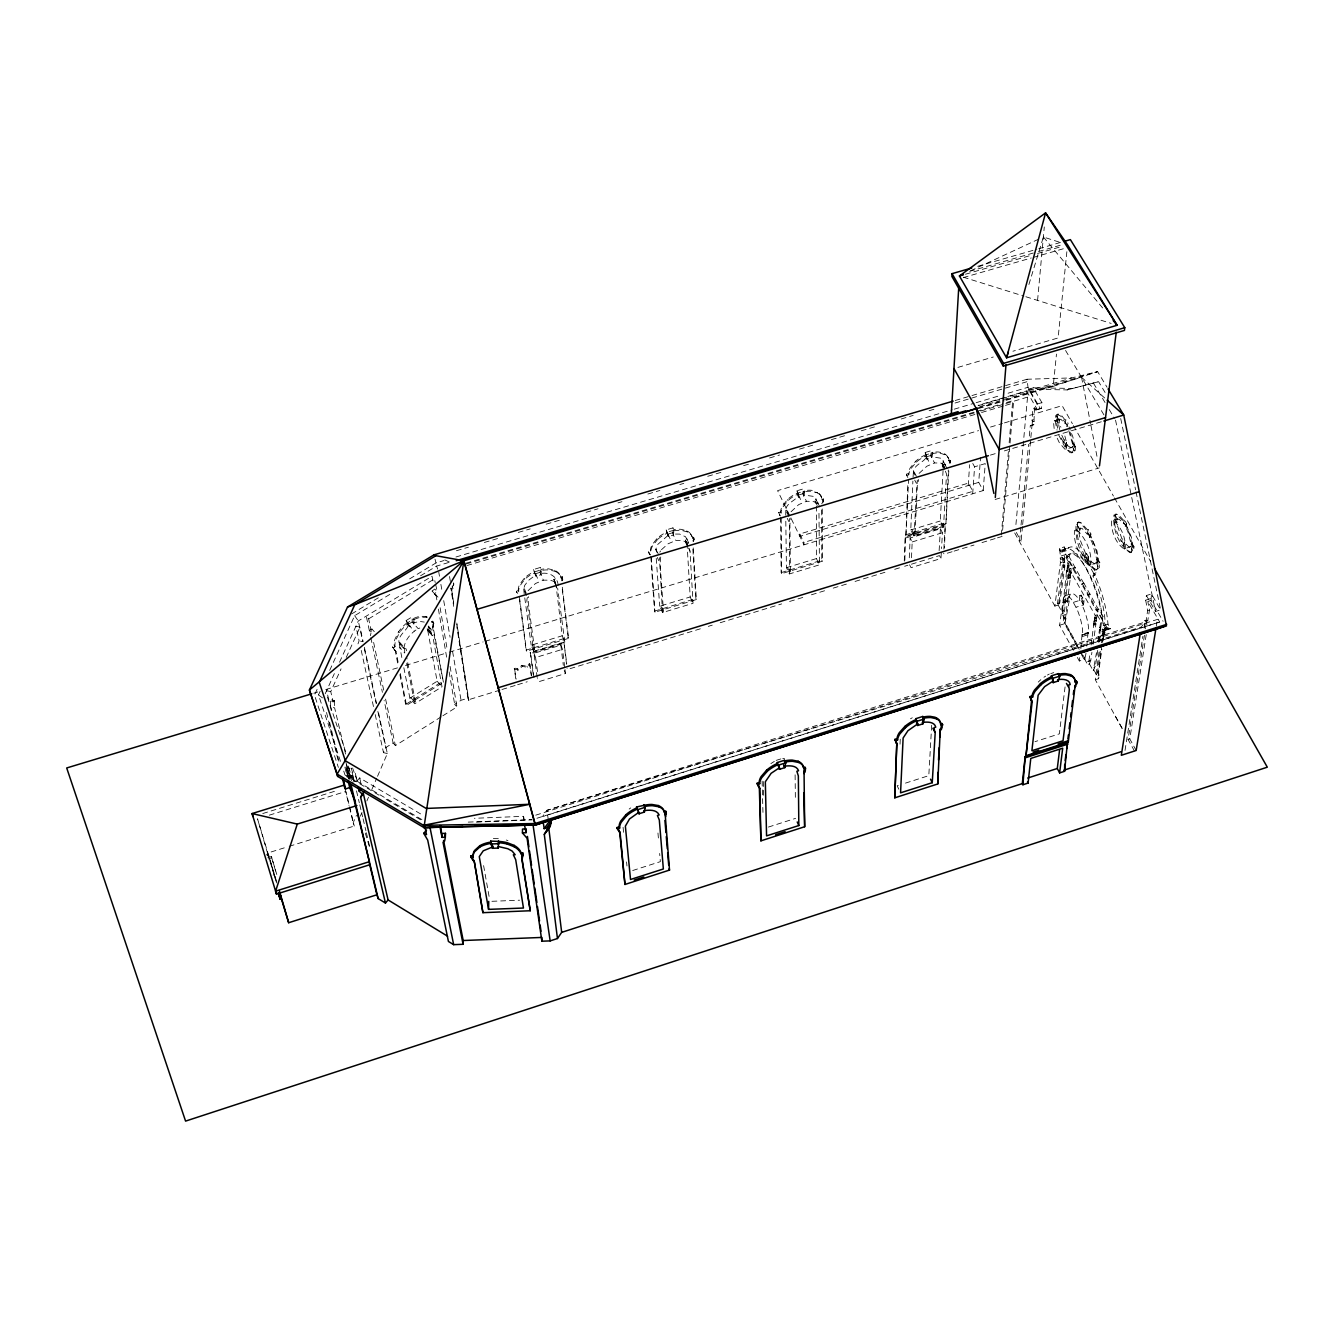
<?xml version="1.0" encoding="UTF-8"?>
<svg xmlns="http://www.w3.org/2000/svg" width="1334" height="1334" viewBox="0 0 1334 1334"><rect width="100%" height="100%" fill="white"/><g stroke="black" fill="none" stroke-linecap="round" stroke-linejoin="round"><path stroke-width="0.75" stroke-dasharray="5 3.75" d="M819.76 506.853L816.625 500.55L815.057 501.017L815.808 503.335M785.809 521.26L786.426 567.667L789.411 573.937L819.46 564.832L818.943 509.638M1058.779 435.151L1065.649 448.324L1070.118 452.693L1072.87 452.676L1075.154 450.575L1075.554 446.623L1072.536 443.989L1068.751 430.599M1072.536 443.989L1073.353 443.738L1075.154 450.575M1074.737 446.857L1072.87 436.902L1069.001 426.847M823.095 500.117L822.928 502.434L823.111 498.366L821.711 498.783A23.879 13.99 -26.1 0 0 816.842 491.829M823.628 501.167L823.111 498.366M1072.87 452.676L1069.018 450.792L1065.566 446.29L1066.383 442.304L1064.715 439.47L1063.331 442.521L1064.715 439.47M1065.566 446.29L1066.383 442.304M419.81 628.031L418.159 628.631L412.206 621.944L412.106 616.892L406.003 620.627L407.704 624.696L409.488 626.713L413.99 623.945L413.89 618.909L412.106 616.892M1084.926 556.878L1086.443 553.293L1084.926 556.878L1078.539 541.137L1076.338 529.381L1079.006 533.283L1080.04 529.598L1076.755 524.646L1080.04 529.598M523.528 820.227L523.578 816.325L474.354 818.292M1087.46 529.715L1080.79 522.428L1078.656 522.044L1076.188 523.562C1074.454 539.953 1081.49 561.314 1095.731 570.185L1099.349 567.517L1099.133 562.998C1093.68 555.794 1095.164 545.206 1089.394 537.702L1090.945 534.034L1088.244 529.481L1087.243 534.117L1088.244 529.481M1096.415 559.33L1099.349 567.517M1099.133 562.998L1096.948 550.775L1090.161 534.267M1115.407 515.558L1117.492 519.76L1114.607 515.808L1115.407 515.558L1115.024 519.293C1113.056 525.713 1118.459 535.134 1121.31 541.671L1122.761 538.786L1121.31 541.671M1096.698 569.885L1091.912 567.3L1087.644 561.614L1088.494 556.845L1086.443 553.293M1087.644 561.614L1088.494 556.845M1114.224 519.526L1116.441 522.728L1117.492 519.76M1123.595 520.277L1118.025 514.224L1113.94 515.041C1112.339 528.364 1118.576 545.539 1130.131 552.726L1133.533 550.525L1134.033 546.773L1133.216 547.023C1128.731 541.271 1129.931 532.683 1125.179 526.647L1126.646 523.728L1124.395 520.027L1123.395 523.728L1124.395 520.027M1130.949 544.039L1131.766 543.788L1133.533 550.525M1133.216 547.023L1131.432 537.285L1125.829 523.979M1068.834 567.2L1067.383 566.583L1068.834 567.2L1068.784 562.431L1064.549 554.927L1064.782 566.566L1063.398 565.449L1063.548 559.129L1062.498 557.279L1060.063 558.029L1060.397 562.781L1054.877 606.103L1058.179 605.069L1058.429 603.101L1058.929 603.985L1057.512 603.385L1062.831 562.031L1062.498 557.279M1131.149 552.409L1127.13 550.192L1123.578 545.523L1124.462 541.687L1122.761 538.786M1123.578 545.523L1124.462 541.687M1065.116 420.01L1065.933 419.76L1064.982 423.628L1065.116 420.01L1061.814 415.824L1058.012 414.057L1055.794 415.441L1055.194 421.127L1057.062 430.132M906.37 474.337C907.854 477.505 904.752 473.036 908.271 473.77A22.528 12.99 -27.9 0 1 910.405 467.6L915.674 461.231A22.244 12.84 -27.9 0 1 925.879 454.677C928.531 461.414 913.807 463.265 913.406 472.069L916.691 478.289M904.269 561.197L905.269 536.918L945.272 524.762L944.489 548.091M904.886 560.197L905.269 536.918M900.033 744.189L900.3 738.002M909.288 557.795L910.138 538.002L940.387 528.798L942.454 532.716L941.537 548.591M947.09 468.634L943.755 462.464L942.204 462.931L946.54 474.104L943.505 527.13L913.957 536.085L910.755 529.932L912.89 481.09M911.789 529.665L914.991 535.818L917.258 485.859L918.576 479.506M913.406 472.069L913.073 477.005M911.489 557.779L912.189 541.938L910.138 538.002M913.957 536.085L917.292 480.14M948.808 470.952L945.939 523.678L905.886 535.918L907.854 483.125M905.886 535.918L908.587 480.023M945.239 465.099L940.837 463.098L934.55 462.931L930.598 455.561L931.682 450.542L925.096 452.509L926.93 459.213L931.782 457.762L932.866 452.76L931.682 450.542M1100.533 626.98L1100.583 630.248L1099.633 630.548L1099.583 627.28L1100.8 627.447L1099.583 627.28M945.939 523.678L948.241 469.918M942.688 467.35L942.804 465.266M943.505 527.13L940.253 521.01L943.221 467.917M939.136 550.625L940.387 528.798M909.555 564.766L911.039 567.667L940.97 558.512L941.42 550.575M931.682 725.229L928.798 775.654L903.985 783.592M943.838 549.108L945.272 524.762M949.291 463.348L950.141 460.313L948.757 460.73A23.745 13.707 -27.9 0 0 944.439 453.677M950.141 460.313L950.592 463.115L950.025 462.081M406.486 650.775L406.12 648.874L403.952 648.257L398.983 642.621C397.399 633.9 411.506 628.447 407.32 622.561A23.078 12.506 -41.3 0 0 398.666 631.682L394.931 639.236A23.362 12.656 -41.3 0 0 394.23 645.689L395.064 646.623C393.497 649.408 390.979 646.556 394.23 645.689M369.318 630.532L366.266 616.125L368.651 618.843L371.686 633.25L369.318 630.532L371.903 628.964L370.402 635.684M403.952 648.257C404.786 639.903 411.122 632.683 418.159 628.631M968.217 485.543L969.635 464.682M401.817 657.545L398.983 642.621M972.686 493.78L974.587 466.817L972.769 463.498M399.616 642.221L404.586 647.857L404.752 653.026L399.783 647.39M485.142 641.321L983.208 490.578L978.722 482.374L980.54 457.429M1079.823 595.531L1079.456 600.467L1077.972 598.116A23.578 7.12 72 0 0 1069.101 597.749L1063.131 599.616A23.578 7.07 72 0 1 1071.936 599.983L1076.821 608.804A23.578 7.07 72 0 1 1082.608 634.884L1088.644 632.983A23.578 7.12 72 0 0 1082.874 606.92L1082.874 601.2L1079.823 595.531L1081.14 595.131L1084.192 600.784L1083.408 604.919L1076.054 607.22M1083.408 604.919L1080.79 600.05L1081.14 595.131M983.208 490.578L985.242 463.598L974.587 466.817M1001.317 535.001L1008.454 450.825M1009.154 442.605L1012.639 401.551M1002.618 530.282L1013.473 403.001L1012.223 400.817L1002.251 403.768M555.528 582.008L550.292 580.173L543.322 580.173L540.137 572.336L540.42 567.45L533.5 569.518L535.968 576.205L541.087 574.687L541.387 569.785L534.45 571.869M1032.199 425.162L1032.699 408.421L1036.551 409.821L1037.102 404.069L1028.531 389.228L1033.333 387.81L1041.904 402.635L1041.354 408.387L1040.303 408.621L1027.997 387.294L1027.08 379.24L1071.702 377.922L1097.632 371.619L1107.037 387.244M1015.924 524.545L1027.53 397.115L1026.53 390.945L978.689 405.136M1037.569 300.4L1044.289 226.947M1020.827 527.13L1019.476 541.637L1021.094 541.137L1022.461 526.63M1021.027 525.062L1028.564 444.289M1029.331 436.018L1030.298 425.663L1033.917 424.646L1034.434 407.904L1032.699 408.421M1022.661 524.562L1030.648 439.636M1030.849 437.569L1032.016 425.146M1006.103 400.333L1053.193 386.343L1056.478 354.077M1066.866 251.709L1058.112 337.936L1012.923 351.226M1064.165 558.296L1060.797 559.346L1059.496 548.391L1064.198 546.94L1066.316 550.709A52.193 16.008 72.1 0 1 1084.876 557.329L1086.793 556.745L1096.014 572.853L1094.897 575.421L1092.98 576.005A45.073 13.824 72.1 0 1 1104.952 619.826L1102.651 620.543L1096.581 609.838L1098.882 609.121L1104.952 619.826M1057.995 604.269L1059.863 602.201L1064.732 566.933C1064.799 565.049 1062.264 567.1 1064.399 566.333M1058.929 603.985L1059.863 602.201M1079.223 649.258L1063.465 620.56L1065.299 619.993L1061.997 613.957L1066.45 571.969L1067.684 571.769L1066.383 572.603M1066.75 572.053L1066.583 570.852L1067.767 571.019L1066.583 570.852M1066.833 571.319L1067.383 566.583M1067.9 567.5L1067.834 562.715L1068.784 562.431M1061.997 613.957L1062.915 613.673L1067.65 572.136M1067.684 571.769L1067.517 570.568M1067.767 571.019L1068.334 566.3M1063.465 620.56L1067.967 578.906L1070.252 578.306L1070.001 576.955L1068.134 577.539L1068.301 579.506L1070.252 578.306M1068.134 577.539L1068.484 574.57L1070.518 574.287L1068.484 574.57M1071.019 568.367L1071.135 573.42L1069.251 574.004L1069.134 568.951L1071.019 568.367L1067.834 562.715M1068.651 574.871L1068.834 573.253L1071.252 572.553M1065.299 619.993L1070.185 578.923M1068.034 578.289L1070.335 577.572L1070.352 573.987M1070.518 574.287L1070.718 572.67L1071.135 573.42M1073.386 650.292L1059.596 625.262L1062.781 602.635L1069.234 600.917L1069.101 597.749M1081.557 584.225L1083.875 583.141L1081.557 584.225L1072.819 568.634L1066.683 557.045L1068.951 556.345A45.073 13.824 72.1 0 1 1085.026 562.064L1086.927 561.464L1086.793 556.745M1083.825 583.508L1068.951 556.345M1065.066 686.91L1059.363 733.85L1034.984 741.671M351.409 782.508L357.178 780.723L354.661 770.885M1080.874 648.758L1082.057 634.317L1088.077 632.433L1088.594 633.35M1083.275 655.561L1085.259 659.129L1079.306 661.014L1079.823 656.928M1098.882 609.121L1096.448 610.822L1081.607 583.842M1098.749 610.105L1083.875 583.141M1102.051 644.455L1098.499 671.852L1099.066 675.754L1098.132 676.055L1097.565 672.136L1100.333 650.625M1101.35 642.805L1104.269 631.032C1106.019 635.317 1097.582 634.3 1100.5 641.621M1088.077 632.433L1086.326 650.959M1086.059 652.993L1084.575 660.213L1079.656 651.225M1102.301 642.504L1103.535 636.001L1102.234 635.951M1090.795 660.213L1089.461 663.932L1087.594 664.515L1087.977 661.614L1090.795 660.213L1091.912 652.293M1091.162 644.956L1093.763 624.079L1095.998 623.462L1095.848 620.477L1096.281 621.244L1093.947 621.077L1096.431 620.143M1093.763 624.079L1093.947 621.077M1094.38 621.844L1094.414 617.609L1096.748 617.792L1094.414 617.609M1094.847 618.392L1095.231 615.424L1069.134 568.951M1096.448 610.822L1096.581 609.838M1096.281 621.244L1096.315 617.025M1093.697 624.696L1095.998 623.462M1096.748 617.792L1097.148 614.824L1095.231 615.424M1097.699 650.375L1095.431 666.3L1093.246 670.802L1096.481 652.659M1099.366 630.082L1100.317 629.781L1099.366 630.082L1097.899 642.721M1099.85 627.747L1100.733 621.21L1097.148 614.824M1100.8 627.447L1101.684 620.91L1100.733 621.21M1122.177 728.681L1095.297 679.723L1099.399 649.641M1102.668 634.167L1102.184 628.981L1106.953 627.48L1110.238 628.814L1107.97 624.145A52.193 16.008 72.1 0 0 1094.08 573.453L1096.014 572.853M1102.584 636.301L1105.619 627.897L1101.684 620.91M1058.946 602.484L1063.498 566.25M1104.685 630.699L1103.518 632.583L1103.735 630.999L1105.119 631.482M1102.184 628.981L1103.768 630.032L1108.654 627.897M1098.132 676.055L1101.817 649.258M1102.951 641.02L1103.802 634.834L1105.152 633.383M1095.297 679.723L1098.666 678.656L1099.066 675.754M1103.852 629.398L1105.452 630.315L1103.185 625.646A52.209 15.925 72.1 0 0 1084.926 566.45A52.209 15.925 72.1 0 0 1061.614 552.159L1059.496 548.391M1088.928 660.797L1090.045 652.876M1093.046 644.372L1095.931 623.962M688.394 543.171L682.608 540.537L675.854 540.47L672.403 532.8L672.97 527.864L666.166 529.898L668.417 536.601L673.437 535.101L674.02 530.165L672.97 527.864M1069.234 600.917L1064.849 624.279L1078.656 649.425M1098.849 642.421L1100.283 630.032M526.33 595.514L523.695 588.928L524.746 585.326L528.481 580.407L535.518 575.121M1145.439 628.831L1144.522 620.627L1145.973 621.327L1147.624 610.722L1145.673 600.183L1146.39 595.531L1151.442 593.963L1160.63 609.855L1155.561 611.439L1146.39 595.531M1125.029 750.425L1131.399 709.671M1131.716 707.637L1142.888 636.285M1144.155 628.147L1145.122 622.028L546.973 810.305L542.454 816.675L1159.696 622.044L1147.824 601.451L1151.059 600.45L1163.098 621.294M1134.45 751.042L1128.064 739.42L1144.489 634.951M1151.059 600.45L1151.442 593.963M1145.973 621.327L1147.774 620.76L1149.441 610.155L1147.824 601.451M1136.168 750.492L1129.781 738.869L1146.923 630.315M1156.328 626.146L1156.978 622.061M524.195 593.73L523.695 588.928M527.33 597.315L526.83 600.317L533.767 651.692L564.816 642.288L557.662 588.161M817.642 503.352L812.973 501.401L806.47 501.284L802.751 493.763L803.585 488.794L796.898 490.795L798.916 497.499L803.868 496.015L804.702 491.045L803.585 488.794M657.145 552.593L655.711 549.375L657.679 544.505L667.934 535.534M453.293 584.976L451.442 589.611L453.66 603.885M453.643 602.635L451.742 590.395L453.76 583.608M688.561 548.041L690.011 551.242L693.046 603.318L662.514 612.573L659.43 557.645M1089.394 537.702L1090.945 534.034M1126.646 523.728L1125.179 526.647M788.878 516.642L785.809 510.305C785.776 501.451 800.934 499.566 797.682 492.93A22.361 13.107 -26.1 0 0 787.494 499.533L782.441 505.903A22.645 13.257 -26.1 0 0 780.573 512.023L781.09 513.09L779.156 514.074L778.639 512.606L780.573 512.023M785.726 515.207L785.809 510.305M789.411 573.937L789.611 518.476M1056.511 416.291L1059.379 420.21L1056.511 416.291L1058.012 414.057M1057.312 416.058L1057.028 419.977L1059.196 423.078L1056.211 420.21L1057.028 419.977M1058.562 420.46L1060.797 419.193L1064.982 423.628M1059.379 420.21L1059.196 423.078M1073.153 446.056L1071.302 447.707L1064.749 449.108L1059.296 442.621L1055.728 435.034M1076.755 524.646L1078.656 522.044M1077.522 524.412L1077.105 529.148L1079.773 533.05M1079.273 529.831L1080.523 528.147L1082.074 528.431L1087.243 534.117M1063.265 602.785L1063.048 600.35L1069.018 598.482M1028.898 284.526L1043.371 236.985L1061.997 243.021M1096.898 561.897L1094.814 563.765L1088.227 564.966C1079.456 556.361 1073.27 542.871 1074.504 530.498L1080.523 528.147M433.617 621.994L433.267 627.714L443.438 682.258L432.433 626.78L432.8 621.077L431.516 621.844L432.349 622.778L433.617 621.994L432.8 621.077M1114.607 515.808L1116.225 513.823M1116.691 520.01L1119.059 519.026L1123.395 523.728M1131.499 545.99L1124.362 549.108C1115.774 543.622 1110.855 530.999 1111.689 520.944L1117.759 518.726M357.979 643.872L359.096 640.82L355.911 626.213L359.98 627.13L363.148 641.737L359.096 640.82M1092.98 576.005L1094.08 573.453M360.313 816.208L361.964 812.406M366.867 801.017L368.501 797.215M371.786 789.628L376.705 778.239M377.522 776.338L387.344 753.56L378.256 711.456M289.195 846.323L354.26 826.029L353.193 822.761L356.428 815.274M387.344 753.56L383.508 752.659L385.693 747.607L393.13 742.938L384.125 700.45M330.749 691.612L326.613 690.662L329.081 700.934L333.183 701.884L330.749 691.612L341.07 668.851M346.223 657.479L359.98 627.13M340.503 761.364L318.493 694.931L320.21 691.162M329.681 670.402L354.644 615.674L390.295 594.114M325.213 693.747L334.367 673.603M339.536 662.231L358.312 620.944L431.999 576.255L433.617 583.558M317.075 689.445L314.49 695.097L338.369 767.417M561.964 580.907L562.198 576.605L560.747 577.055A24.279 14.474 -22 0 0 554.711 570.302L548.641 568.851A23.729 14.14 -22 0 0 541.02 569.368L540.637 573.587C548.791 571.736 557.595 576.255 558.212 585.409M562.198 576.605L562.248 580.674L561.797 579.59M693.13 541.571L693.613 537.252L692.179 537.669L692.663 538.736L694.097 538.319L693.613 537.252M659.796 552.209L660.547 550.959M821.711 503.868L822.394 502.718M406.37 621.477L408.154 623.495A23.078 12.49 -41.3 0 0 399.5 632.633L395.748 640.17A23.378 12.656 -41.3 0 0 395.047 646.64M528.081 590.679L535.418 583.542L543.322 580.173M791.062 511.756L798.716 504.602L806.47 501.284M548.357 820.293L546.973 810.305L1141.204 627.03L1145.122 622.028M919.093 473.37L926.88 466.216L934.55 462.931M661.447 549.725L668.034 543.822L675.854 540.47M356.828 781.09L359.663 777.905L421.194 814.274M535.968 576.205L534.334 571.686A22.745 13.557 -22.1 0 0 524.212 578.322L519.56 584.659A23.028 13.724 -22 0 0 518.292 590.695L518.743 591.796C516.441 594.08 515.091 590.695 518.309 590.695M533.5 569.518L534.767 572.786A22.745 13.557 -22.1 0 0 524.646 579.423L519.993 585.759A23.028 13.724 -22.1 0 0 518.726 591.796M668.417 536.601L666.983 532.066A22.528 13.34 -24.1 0 0 656.828 538.686L651.959 545.039A22.811 13.507 -24.1 0 0 650.392 551.109L650.875 552.193L648.908 552.776L650.192 554.911L648.441 551.709L650.408 551.109M1038.236 682.108L1040.837 679.64M797.082 491.729L798.199 493.997A22.361 13.09 -26.1 0 0 788.01 500.583L782.941 506.953A22.645 13.257 -26.1 0 0 781.09 513.09M925.229 453.46L926.43 455.678A22.244 12.84 -27.9 0 0 916.208 462.248L910.955 468.634A22.528 12.99 -27.9 0 0 908.804 474.804L906.903 475.371M1059.563 419.009L1053.46 421.311L1054.41 431.182M333.183 701.884L334.584 700.65L330.465 699.7L329.081 700.934M515.691 678.139L514.274 668.417A3.702 2.134 -21.4 0 1 517.442 669.051L521.911 665.332L526.93 666.166A3.685 2.118 -21.6 0 1 529.648 663.732L532.016 678.873M514.274 668.417L514.691 669.501A3.702 2.118 -21.4 0 1 517.859 670.135L522.328 666.416L527.364 667.25A3.685 2.118 -21.6 0 1 530.082 664.816M1065.999 449.308L1067.2 445.056L1064.549 434.834M1071.852 452.993L1073.72 449.691L1073.72 446.306L1070.101 432.133M629.164 809.071L630.715 807.904M1089.778 565.316L1090.812 564.549C1092.129 552.159 1085.876 538.552 1077.038 529.982L1075.504 529.681M1095.731 570.185L1097.282 569.051C1099.633 552.593 1091.696 534.1 1079.823 522.728L1077.689 522.328M432.049 590.995L434.834 589.028L437.235 591.696L434.45 593.647L432.049 590.995L438.402 597.582L434.35 593.68L436.752 596.331M770.852 763.615L774.32 761.414M1043.922 677.255L1045.623 676.138M1124.362 549.108L1125.229 548.541C1126.113 538.486 1121.16 525.746 1112.539 520.343M1130.131 552.726L1131.449 551.876C1133.15 538.569 1126.863 521.16 1115.224 514.124M442.888 715.758L456.962 706.92L454.661 704.319L461.064 700.3L467.951 698.182L456.862 626.78M393.13 742.938L395.398 745.589L441.137 716.858M441.671 683.358L406.486 705.369L405.669 704.435L442.621 681.341M403.835 667.717L409.905 698.182L414.757 703.768L442.021 686.793L432.683 635.818L427.03 629.831L432.683 635.818M409.905 698.182L437.152 681.257L427.697 630.232M432.016 635.418L430.515 631.382L431.949 630.498L428.414 626.03M406.003 620.627L407.804 622.628L413.89 618.909M407.704 624.696L412.206 621.944M368.651 618.843L434.417 578.923L435.217 582.574M351.592 613.957L379.74 596.948M409.638 578.873L436.018 562.915L443.989 560.547M420.577 575.771L436.618 566.066L450.575 561.931M910.488 718.826L912.273 717.759M1047.423 675.054L1049.274 674.054M970.618 270.769L1039.636 238.719M1053.193 386.343L1097.632 371.619L1001.767 400.083M1128.064 739.42L1129.781 738.869M632.683 870.518L660.347 861.647L659.663 853.46M768.417 827.063L795.598 818.359M898.266 785.393L897.165 785.759L898.866 789.294M1087.977 661.614L1089.845 661.014M776.171 760.38L780.84 758.913M1050.775 673.57L1053.777 672.619M1094.497 666.583L1095.431 666.3M1093.63 667.9L1094.564 667.6M1097.565 672.136L1098.499 671.852M1099.483 629.214L1100.433 628.914M1081.974 634.917L1088.644 632.983M1099.75 629.681L1100.7 629.398M1102.618 629.765L1107.403 628.264M1099.6 630.799L1100.55 630.498M1082.424 636.501L1088.461 634.6M1103.768 630.032L1108.554 628.514M1105.519 629.815L1110.305 628.314M1105.452 630.315L1110.238 628.814M1101.784 631.816L1105.236 630.732M1102.751 633.55L1105.236 632.766M1102.284 633.933L1104.752 633.166M1144.522 620.627L1147.774 620.76M1101.884 634.901L1104.602 634.267M1101.767 635.768L1104.252 634.984M535.734 815.157L1161.297 618.192M536.918 818.259L1159.696 622.044M1063.715 615.074L1065.566 614.49M1063.765 617.992L1065.599 617.425M1059.596 625.262L1065.499 623.412L1079.323 648.424M1145.673 600.183L1150.708 598.599M273.12 875.137L274.387 874.737L270.485 861.647M1094.297 618.476L1096.198 617.875M1094.73 619.259L1096.631 618.659M1093.663 623.278L1095.564 622.695M1093.947 625.162L1095.848 624.579M1147.624 610.722L1149.441 610.155M1103.185 625.646L1107.97 624.145M1065.399 595.631L1071.402 593.763M1057.512 603.385L1059.029 603.051M1063.648 601.451L1069.635 599.583M1087.644 594.63L1089.911 593.913M1062.781 602.635L1068.751 600.767M1087.594 594.997L1089.878 594.297M1081.474 598.299L1082.791 597.882M276.572 882.941L267.5 853.093L287.21 846.94M267.3 855.961C266.45 851.109 270.018 856.595 269.668 858.946M1073.42 602.351L1080.79 600.05M1082.874 601.2L1084.192 600.784M1062.214 608.404L1063.131 608.121M267.834 857.645L271.402 856.528L276.922 874.954M268.201 858.946L271.769 857.829L271.402 856.528M1062.331 611.022L1063.248 610.739M348.558 778.156L352.893 776.822L353.677 779.006L351.092 768.051L353.477 775.171L349.091 776.521L345.022 775.037L343.738 771.135M348.558 778.656L349.425 778.372L346.64 772.069L347.524 771.802L345.506 765.499M1063.548 559.129L1064.482 558.846M1063.481 559.63L1064.415 559.346M1063.732 560.08L1064.682 559.796M1060.397 562.781L1062.831 562.031M1063.698 561.947L1064.632 561.647L1063.782 562.098M1063.948 562.398L1064.882 562.098M1063.398 565.449L1064.332 565.166M262.748 813.54L337.002 790.562M1063.898 566.35L1064.832 566.066M1067.483 565.716L1068.434 565.433M1063.798 567.217L1064.732 566.933M1068 566.616L1068.934 566.333M269.301 815.157L345.906 791.446L349.158 804.902M1067.217 568.084L1068.15 567.784M1072.903 568.001L1075.171 567.3M1072.819 568.634L1075.087 567.934M1066.5 571.602L1067.433 571.319M1068.767 572.069L1070.652 571.486M1068.351 575.688L1070.218 575.104M1068.684 576.288L1070.568 575.704M349.641 768.484L346.723 769.385L349.341 780.357M1059.796 550.692L1068.801 547.74M1060.297 551.592L1064.999 550.142L1065.866 554.51L1106.953 627.48M1061.614 552.159L1066.316 550.709M347.974 776.972L347.524 771.802M1061.18 555.961L1065.866 554.51M1068.834 554.46L1071.102 553.777M562.298 587.227L568.601 638.352L526.53 651.209L526.113 650.125L568.167 637.268L561.847 586.126M693.213 547.907L696.365 599.55L654.977 612.206L654.527 611.139L695.881 598.499L692.73 546.84M822.228 508.938L822.328 561.214L781.624 573.67L781.124 572.619L821.811 560.18L821.711 507.904M905.352 534.901L945.389 522.661M500 690.112L468.534 699.75L456.828 624.279M501.968 689.511L515.741 685.292M517.642 684.709L527.23 681.774M700.367 628.798L567.484 669.451L567.05 668.384M708.287 626.363L712.256 625.146M720.193 622.728L781.674 603.902M789.611 601.467L803.485 597.232M811.422 594.797L825.296 590.545M833.233 588.127L847.123 583.875M855.044 581.441L886.776 571.736M894.714 569.301L902.651 566.883M904.635 566.266L907.904 565.266M911.422 564.199L939.453 555.611L940.97 558.512M952.092 551.742L944.122 554.177L943.588 553.16M954.077 551.125L974.003 545.039M981.974 542.588L995.914 538.336M997.465 537.852L1002.101 536.435M564.982 669.485L565.466 673.52L538.836 681.674L537.619 678.606M995.131 499.5L1099.216 467.917M533.767 651.692L531.182 645.189L562.181 635.801L555.911 584.175M662.514 612.573L659.713 606.186L690.195 596.965L687.11 544.822M786.426 567.667L816.408 558.579L816.391 505.97M910.755 529.932L940.253 521.01M905.803 537.952L945.806 525.779M533.25 674.537L530.215 652.359L563.898 642.121L566.767 663.398M533.95 677.622L530.649 653.443L564.332 643.205M537.202 677.522L533.933 653.343L560.847 645.156L562.531 649.324L564.732 667.467M912.189 541.938L942.454 532.716M537.485 671.619L535.584 657.529L562.531 649.324M978.722 482.374L799.833 536.385L799.816 533.984L968.384 483.108L972.853 491.329L803.935 542.438L803.952 544.839L777.589 490.629L978.572 430.632M313.773 693.18L317.759 691.979M325.729 689.561L397.465 667.867M405.436 665.449L447.274 652.776M449.275 652.176L483.141 641.921M556.795 587.727L554.11 581.157L553.893 579.34L555.528 578.856M687.71 546.59L685.543 541.771L685.426 539.937L687.027 539.453L685.493 536.735L679.69 534.1L672.97 534.034L673.57 529.765A23.512 13.924 -24.1 0 1 680.974 529.298L686.777 530.782A24.045 14.24 -24.1 0 1 692.229 537.652M655.711 549.375L659.279 555.611M562.648 577.705L561.197 578.139L560.747 577.055M817.358 492.88A23.879 13.99 -26.1 0 1 822.278 499.816L823.628 499.416M950.692 461.347L948.757 460.73M1067.55 426.246L1066.733 426.496L1068.134 423.378L1065.933 419.76M990.412 455.094L996.381 453.31M1004.335 450.909L1101.851 421.611M1037.102 404.069L1041.904 402.635M1035.217 410.105L1040.303 408.621M1036.551 409.821L1041.354 408.387M990.512 427.063L1002.451 423.495M1004.435 422.895L1062.147 405.669L1072.403 423.745M1031.599 420.193L1033.316 419.676M1032.516 421.811L1034.234 421.294M674.02 530.165L667.2 532.199L666.166 529.898M796.898 490.795L797.999 493.046L804.702 491.045M925.096 452.509L926.28 454.727L932.866 452.76M535.017 573.87L540.137 572.336M667.384 534.3L672.403 532.8M797.815 495.248L802.751 493.763M925.746 457.012L930.598 455.561M955.194 400.517L1027.08 379.24M456.411 550.742L468.384 547.207M484.342 542.471L498.299 538.336M518.242 532.433L530.215 528.881M546.173 524.162L560.13 520.027M586.06 512.339L598.032 508.788M617.976 502.885L621.961 501.701M647.89 494.014L659.863 490.478M679.806 484.559L683.792 483.375M707.72 476.288L721.694 472.153M743.622 465.649L751.609 463.298M769.551 457.979L779.523 455.011M799.483 449.108L813.44 444.972M831.382 439.653L847.34 434.934M861.297 430.799L875.271 426.663M901.2 418.976L913.156 415.424M929.114 410.705L937.102 408.337M955.044 403.018L1026.846 381.741M455.945 556.995L952.259 409.771M954.244 409.171L974.187 403.252M976.171 402.668L1000.1 395.564M1008.07 393.213L1027.997 387.294M978.089 405.719L1000 399.216M1001.984 398.633L1071.702 377.922M979.806 406.62L999.766 400.684M977.922 408.071L1003.835 400.367M1005.819 399.783L1081.541 377.289L1105.653 398.866M978.622 408.487L1004.135 400.917M465.95 563.198L974.337 412.073M976.338 411.472L1000.25 404.369M466.266 563.982L978.739 411.622M980.723 411.022L1027.53 397.115M466.883 565.566L979.556 413.09M981.557 412.506L1003.501 405.97M1005.486 405.386L1013.473 403.001M1028.531 389.228L1067.133 389.912L1098.599 381.674L1105.969 393.964M1067.133 389.912L1098.599 381.674M957.895 367.4L993.28 357.012M977.689 266.283L1036.851 249.275M1038.819 248.708L1062.498 241.888M969.635 271.336L1036.601 252.059M1038.569 251.492L1062.214 244.689M965.432 274.237L1029.514 255.778M1037.535 253.477L1061.564 246.557M963.265 277.589L1031.282 257.979M1033.283 257.412L1065.282 248.191M1030.298 425.663L1033.917 424.646M782.724 758.662L784.542 758.546M468.234 822.111L531.732 819.56M476.305 822.111L532.283 819.876M493.33 838.619L500.483 838.669M491.929 901.3L519.61 900.2M1033.333 387.81L1072.119 388.427M1056.995 414.374L1060.797 416.141L1067.183 425.646M1054.26 420.594L1057.095 421.961L1060.947 427.197M1071.302 447.707L1068.434 446.29L1065.583 442.554M427.063 616.858A24.646 13.357 -41.3 0 0 425.596 616.391L420.027 616.325A24.079 13.04 -41.3 0 0 413.19 618.643L413.156 623.011L419.443 621.411L424.279 622.078M1094.814 563.765L1091.245 561.814L1087.727 557.078M345.573 754.027L334.634 707.887L330.532 706.953L330.465 699.7M1129.598 547.49L1123.662 541.938M963.331 277.189L1023.895 296.131M1025.846 296.732L1111.155 323.412M506.27 840.02L507.971 840.637M428.247 627.297L430.915 628.831M692.713 538.719A24.062 14.24 -24.1 0 0 687.227 531.882L681.457 530.382A23.512 13.924 -24.1 0 0 674.054 530.849L673.02 528.547M444.856 559.913L450.225 562.448M554.11 581.157L555.227 583.625M949.358 461.747A23.762 13.707 -27.9 0 0 945.006 454.711L939.786 453.093A23.228 13.39 -27.9 0 0 932.833 453.46L931.649 451.242M685.543 541.771L686.476 544.255M421.894 819.61L349.091 776.521L345.439 765.499M345.022 775.037L350.392 778.222M352.176 779.273L378.989 795.164M386.143 799.399L421.894 820.56M1034.434 407.904L1036.952 409.588M318.493 694.931L323.128 698.349M690.011 551.242L689.261 548.658M392.546 647.173L394.947 650.408L393.93 648.574L394.764 649.508M394.114 649.458L396.065 651.642L398.766 665.566M433.1 622.778L433.934 623.695M425.613 616.358L426.446 617.292L420.86 617.258A24.095 13.04 -41.3 0 0 414.024 619.576L412.239 617.559M432.65 624.179L433.483 625.112M432.9 625.479L433.717 626.413M432.433 626.78L433.267 627.714M428.197 626.296L431.949 630.498M428.014 628.581L430.515 631.382M428.097 629.081L430.599 631.882M427.914 629.231L431.649 633.417M427.097 628.981L430.832 633.183M408.254 624.362L414.207 631.065M398.699 631.682L399.533 632.633M437.152 681.257L442.021 686.793M400.017 644.222L404.986 649.858M392.463 646.773L393.297 647.707M396.065 651.642L395.248 650.709L398.332 666.616M371.903 628.964L374.287 631.666M410.855 697.599L415.708 703.201L406.687 657.278M1043.371 236.985L1102.634 307.937M516.358 591.696L517.759 593.397M1073.353 443.738L1075.554 446.623M1131.766 543.788L1134.033 546.773M1097.182 559.096L1099.916 562.748M818.259 503.352L813.557 496.398L803.351 494.964L804.185 490.679A23.328 13.673 -26.1 0 1 811.355 490.262L817.392 492.846L811.872 491.312A23.345 13.673 -26.1 0 0 804.702 491.729L803.585 489.478M354.644 615.674L358.312 620.944L362.665 641.037M1115.024 519.293L1117.242 522.494M329.631 722.328L339.72 764.582M1065.799 423.395L1067.083 425.363M1124.195 523.478L1125.512 525.513M945.673 465.166L941.02 458.246L931.232 456.728L932.283 452.409A23.212 13.407 -27.9 0 1 939.236 452.059L945.039 454.677M1066.366 446.056L1064.148 442.271M1124.379 545.273L1122.111 541.421M1086.927 561.464L1094.897 575.421M1088.027 533.883L1090.178 537.469M780.273 515.808L778.639 512.606M1088.411 561.364L1085.693 556.645M1093.48 383.208L1105.036 402.534M1109.238 409.555L1114.49 418.342M1065.566 350.458L1105.536 417.592M1026.53 390.945L1037.235 409.521M1073.42 425.563L1113.423 496.048M1114.457 497.865L1150.358 561.114M1115.291 716.141L1122.227 728.347M1064.999 550.142L1064.198 546.94M1103.735 630.999L1104.469 632.283M1060.063 558.029L1060.797 559.346M357.178 780.723L352.593 767.984M1082.057 634.317L1082.574 635.251M1077.338 657.445L1079.306 661.014M1058.179 605.069L1062.915 613.673M1094.18 670.502L1098.666 678.656M1089.461 663.932L1093.246 670.802M1016.325 532.433L1021.094 541.137M1080.207 651.059L1087.594 664.515M1014.707 532.933L1054.877 606.103M906.353 474.754L907.87 477.555M947.607 456.695L948.507 458.346M942.204 462.931L945.523 469.101M942.171 463.448L945.506 469.635M942.087 464.799L944.589 469.435M926.33 456.828L930.282 464.215M915.674 461.231L916.225 462.264M914.107 471.869L917.392 478.072M914.707 480.107L916.341 483.208M908.271 473.77L908.804 474.804M1121.961 539.036L1116.441 522.728M1063.898 439.72L1060.997 433.45M1063.331 442.521L1059.796 434.834M1085.676 553.527L1080.54 540.97L1079.006 533.283M820.994 496.031L821.511 497.082M821.711 498.783L822.228 499.833M815.057 501.017L818.176 507.32M798.416 495.064L802.118 502.584M821.811 560.18L822.328 561.214M787.527 499.55L788.027 500.6M816.408 558.579L819.46 564.832M815.908 498.633L816.625 500.55M799.816 533.984L803.935 542.438M786.51 510.105L789.578 516.425M787.26 518.359L788.794 521.527M787.477 567.384L790.462 573.653L789.911 524.145L790.912 517.842M693.697 538.986L694.197 540.053L694.097 538.319M691.596 535.601L692.079 536.668M693.063 540.237L693.547 541.304M686.777 530.782L687.26 531.866M686.693 538.469L689.945 545.873M685.426 539.937L688.327 546.356M685.459 540.453L688.527 547.04M668 534.117L671.436 541.804M666.433 530.832L667.467 533.133A22.528 13.34 -24.1 0 0 657.295 539.753M695.881 598.499L696.365 599.55M1130.698 546.24L1132.716 550.775M690.195 596.965L693.046 603.318M1072.336 446.306L1074.337 450.825M656.862 538.686L657.328 539.77L652.443 546.106A22.811 13.507 -24.1 0 0 650.875 552.193M657.345 557.445L658.779 560.68M648.441 551.709L648.908 552.776M648.474 552.109L648.941 553.193M660.78 605.869L663.582 612.289M1096.131 562.131L1098.566 567.75M562.398 578.339L562.848 579.423M560.313 575.654L560.764 576.755M407.804 622.628L409.488 626.713M554.744 570.268L555.194 571.369L549.091 569.952A23.745 14.14 -22 0 0 541.471 570.468L540.42 567.45M553.893 579.34L556.578 585.893M553.943 579.856L556.628 586.41M943.171 460.53L943.755 462.464M568.167 637.268L568.601 638.352M562.181 635.801L564.816 642.288M535.634 573.67L538.819 581.507M564.232 670.452L565.466 673.52M524.245 578.339L524.679 579.44M524.412 588.711L527.047 595.298M516.308 591.296L516.742 592.396M532.266 644.856L534.851 651.409L528.331 602.868L528.631 596.648M533.933 653.343L535.584 657.529M530.215 652.359L530.649 653.443M526.93 666.166L527.364 667.25M521.911 665.332L522.328 666.416M517.659 668.984L518.076 670.068M517.442 669.051L517.859 670.135M453.46 582.825L453.893 584.375M452.109 586.176L453.026 588.561M451.742 590.395L450.842 588.011L453.693 606.386M266.8 854.194L267.184 855.377M467.951 698.182L468.834 700.517L456.812 623.028M436.618 566.066L437.685 569.118M351.459 780.74L346.64 766.016M348.608 775.104L349.391 777.389M327.414 697.048L346.557 754.444M347.974 773.953L345.539 766.35M345.89 762.331L350.675 778.005M346.273 764.282L350.692 779.006M348.708 767.384L351.792 777.672M365.249 833.05L370.018 848.741M276.505 881.29L257.512 818.809L267.5 853.093M271.769 857.829L276.622 874.57M274.387 874.737L276.555 882.174M275.638 879.89L268.067 853.793M434.984 559.129L436.018 562.915M352.893 776.822L353.894 780.657M1059.68 429.598L1058.379 423.312M1057.662 428.231L1056.211 420.21M349.625 806.82L354.26 826.029M326.53 712.473L338.736 762.931M344.822 788.144L349.008 805.453M349.475 807.37L353.193 822.761M330.148 705.769L331.916 713.173M344.922 767.133L347.274 777.489M348.424 766.066L351.276 778.089M356.495 790.862L359.313 802.835M359.78 804.836L362.615 816.808M363.081 818.793L365.916 830.765M366.383 832.766L370.152 848.724M359.663 777.905L361.531 785.959M435.634 584.392L437.235 591.696M361.231 650.408L373.47 706.553M375.221 714.574L383.508 752.659M364.399 647.307L376.522 703.435M364.399 649.091L376.138 703.368M377.872 711.422L385.693 747.607M370.835 637.719L382.408 692.346M373.637 642.438L383.875 690.979M385.593 699.083L395.398 745.589M346.64 772.069L347.09 774.237M1120.71 418.559L1135.584 489.778M1136.001 491.812L1160.63 609.855M1115.541 420.11L1131.299 495.414M1131.716 497.449L1155.561 611.439M797.999 493.046L798.916 497.499M523.578 816.325L524.295 819.86M406.753 663.181L414.757 703.768M1081.541 377.289L1090.578 423.612M1090.962 425.613L1097.265 457.845M400.317 673.537L406.486 705.369M399.883 674.587L405.669 704.435M483.608 865.616L489.244 897.382M438.769 572.153L439.47 576.221M440.887 584.359L442.304 592.496M443.722 600.634L450.092 637.252M452.576 651.476L461.064 700.3M436.001 594.931L437.035 601M438.419 609.104L446.723 657.729M449.141 671.902L454.661 704.319M449.541 576.538L450.458 581.941M440.12 607.704L446.99 648.207M450.092 666.416L456.962 706.92M514.691 669.501L516.108 679.223M926.28 454.727L926.93 459.213M529.648 663.732L531.316 675.788M524.762 597.849L531.182 645.189M519.443 596.865L526.53 651.209M519.526 599.8L526.113 650.125M560.847 645.156L563.315 665.349M563.898 642.121L566.566 664.349M1146.323 620.06L1147.007 626.213M623.078 827.313L623.695 833.433M626.563 861.931L626.963 865.999M657.962 833.016L658.646 841.204M649.725 553.827L649.791 554.744M656.428 549.158L656.578 551.192M656.228 558.379L659.713 606.186M660.73 556.995L660.08 563.265L663.565 612.256M651.259 557.312L654.977 612.206M650.792 556.245L654.527 611.139M1084.876 557.329L1085.026 562.064M762.114 781.157L763.015 814.19M763.281 781.507L763.715 797.782M779.756 514.757L779.773 515.691M795.114 774.821L795.381 799.7M781.174 518.259L781.624 573.67M780.657 517.208L781.124 572.619M334.584 700.65L334.634 707.887M1066.683 557.045A45.073 13.79 72.1 0 1 1086.893 569.335A45.073 13.79 72.1 0 1 1102.651 620.543M555.161 571.386A24.295 14.474 -22 0 1 561.247 578.122M431.882 621.444A24.646 13.34 -41.3 0 1 432.399 622.745M426.43 617.325A24.646 13.34 -41.3 0 1 427.18 617.525M1064.632 562.548L1063.698 562.848L1064.632 562.548"/><path stroke-width="1.5" d="M1059.58 749.941L1057.295 768.484L1059.613 772.903L1064.549 771.302L1067.4 742.955L1025.196 756.511L1022.311 783.608L561.681 932.366L557.462 938.519L550.158 940.887L541.871 941.204L541.904 937.435L463.198 940.52L443.555 840.437M474.12 860.43L482.908 912.673L530.248 910.755L521.844 857.612L522.728 852.86L521.094 852.926A26.113 13.824 0.6 0 0 514.157 845.389L507.253 842.688A25.529 13.507 0.6 0 0 498.633 841.421L490.712 841.104L492.429 848.307L498.199 848.074L498.599 842.771A25.529 13.507 0.6 0 1 507.237 844.038M530.248 910.755L521.811 858.963L522.978 854.477M522.444 832.983L526.063 832.616L526.113 828.714L522.494 829.098L522.444 832.983L527.08 838.252L541.871 941.204M522.961 855.828L521.094 852.926M521.811 858.963L521.844 857.612M522.494 858.062L522.311 855.478M522.711 854.21L522.728 852.86M521.127 854.26A26.13 13.807 0.6 0 0 514.124 846.74L514.19 845.372M498.199 848.074L498.232 846.523L507.837 848.741L512.073 851.009L515.157 854.727L513.323 854.794L515.691 859.663L523.462 908.037L488.561 909.371L479.273 856.628L483.258 850.809L493.163 846.74L491.062 843.371A24.462 12.94 0.6 0 0 479.706 847.107M498.633 841.421L498.566 844.322L498.516 840.787M491.029 844.922L490.712 841.104M492.429 848.307L492.463 846.756M488.561 909.371L488.728 901.4M491.095 842.037A24.462 12.94 0.6 0 0 479.74 845.739L479.74 847.123L474.554 851.809A24.779 13.09 0.6 0 0 473.22 857.012L470.969 857.095L474.087 861.781M482.908 912.673L474.47 862.464M472.636 859.329L471.002 855.744L473.253 855.661A24.762 13.107 0.6 0 1 474.587 850.458L479.773 845.773M472.803 860.18L472.67 857.979M473.22 857.012L473.253 855.661M426.547 830.082L423.745 833.316L427.697 840.087L448.424 941.471L453.66 944.655L463.081 944.289L463.198 940.52M471.035 857.479L471.002 855.744M442.188 833.467L445.473 833.333L445.339 837.218L442.054 837.352L440.637 825.596M916.441 722.911L917.709 725.479L922.945 723.828L924.078 719.026L922.811 716.458L915.724 718.692L915.874 719.593A23.845 12.223 -25.8 0 0 904.902 726.396L899.266 732.75A24.145 12.373 -25.8 0 0 896.998 738.719L894.947 739.369L896.548 743.455L895.998 741.37M896.581 742.571L895.531 740.57L897.582 739.92A24.145 12.373 -25.8 0 1 899.866 733.95L905.519 727.614A23.845 12.223 -25.8 0 1 916.475 720.81L918.342 725.279M894.764 797.832L896.798 743.672L894.764 797.832L937.769 783.958L940.27 728.914L939.803 737.202M924.045 719.676L922.811 716.458M971.769 267.984L952.059 273.653L951.892 276.438L1003.335 366.133L1124.429 330.432L1124.779 327.68L1070.385 239.62L1064.465 241.321M937.785 772.419L937.769 783.958M938.502 759.996L939.203 747.557M951.259 414.657L958.779 286.893M917.659 723.912L907.92 730.732L903.118 738.019L900.567 792.83L932.249 782.691L935.217 732.366L932.866 728.281M934.65 731.849L934.1 727.697L935.768 727.163C934.367 721.461 926.847 721.811 922.261 722.461L922.945 723.828M940.87 730.115L942.638 724.762L942.054 723.578L940.57 724.045L941.154 725.229L942.638 724.762M941.937 725.262L942.054 723.578M1003.335 366.133L1003.568 363.382L952.059 273.653M995.297 497.499L1006.003 364.699M1030.615 698.132L1030.031 696.548L1032.049 695.914A24.012 12.106 -27.4 0 1 1034.634 689.895L1040.487 683.542A23.712 11.973 -27.4 0 1 1051.492 676.755L1051.392 675.821L1058.346 673.62L1059.713 676.138L1058.279 680.99L1053.143 682.624L1052.109 677.905A23.712 11.956 -27.4 0 0 1041.087 684.692L1035.251 691.079A24.012 12.106 -27.4 0 0 1032.649 697.082L1030.648 697.732L1032.132 702.101L1025.996 755.728L1068.267 742.088L1074.904 687.577L1076.972 682.174L1076.338 681.024L1074.887 681.474A25.313 12.773 -27.3 0 0 1070.835 674.921M1032.132 702.101L1029.998 696.948M1059.613 772.903L1062.698 748.191L1030.782 758.446L1028.08 783.075L1022.895 784.759L1025.196 756.511M1031.515 700.934L1025.996 755.728M1059.63 676.805L1058.346 673.62M1067.9 738.919L1068.384 734.884M1069.118 728.831L1069.851 722.761M1070.602 716.708L1071.085 712.673M1071.819 706.603L1072.553 700.55M1073.303 694.497L1073.787 690.445M1053.76 682.424L1053.043 681.074L1044.589 686.66L1038.119 695.214L1031.899 750.725L1063.031 740.77L1069.334 689.811L1068.584 685.059L1070.218 684.542C1069.635 679.54 1063.298 679.023 1059.329 679.44M1099.466 465.899L1116.275 332.116M1064.549 771.302L1064.682 764.332M1065.166 760.447L1065.916 754.61M1066.65 748.791L1067.4 742.955M1076.338 681.024L1076.755 683.892M639.653 813.573L638.402 812.356L638.986 813.773L644.422 812.056L644.972 807.37L637.619 809.688M1140.27 633.133L1121.327 755.294L1136.168 750.492L1155.994 628.181M1108.07 388.978L1123.745 415.041L1166.466 625.946L535.251 825.079L423.945 827.58L463.865 560.764L977.922 408.071M444.789 837.102L445.473 833.333M445.339 837.218L444.656 840.987L443.021 842.271L463.081 944.289M778.005 764.649L779.456 769.318L784.792 767.634L785.643 762.881L784.459 760.263L777.238 762.548L777.455 763.415A24.029 12.456 -24.2 0 0 766.516 770.252M922.628 721.077L923.378 718.309A24.896 12.756 -25.8 0 1 930.865 717.559L936.518 718.776L935.151 717.242L930.265 716.375A24.879 12.756 -25.8 0 0 922.778 717.108M557.462 938.519L544.289 834.434L551.292 822.211L548.641 822.294L544.155 828.647L543.305 822.661M545.723 832.599L550.192 826.263L551.292 822.211M1008.371 351.876L1006.57 357.812L1117.125 325.279L1067.567 244.822L1045.573 212.89L959.429 275.971L1006.57 357.812L1045.573 212.89L1117.125 325.279L1113.173 320.544M370.085 864.649L276.471 894.097L275.604 891.162L297.282 824.095L356.912 805.569M360.597 797.098L363.415 793.913L388.094 899.95L385.459 903.035L360.597 797.098L363.798 791.679M953.193 401.117L434.05 554.827L347.54 607.02L309.421 690.028L337.669 776.405L423.945 827.58L530.899 825.062M665.166 814.09L665.733 811.222L664.199 811.706A25.913 13.54 -22.4 0 0 658.212 805.536L651.926 804.452A25.329 13.24 -22.5 0 0 643.922 805.336L636.535 807.003L636.818 807.87A24.279 12.673 -22.5 0 0 625.913 814.724L620.744 821.027A24.579 12.84 -22.5 0 0 619.126 826.863L619.643 828.114L617.509 828.781L620.127 832.933L624.962 884.459L669.518 870.085L665.166 814.09L665.783 816.575M665.683 815.324L665.733 811.222M760.897 840.854L759.846 788.594L757.629 784.359L759.713 783.708A24.329 12.606 -24.2 0 1 761.664 777.805L767.083 771.486L766.55 770.268L761.114 776.571A24.329 12.623 -24.2 0 0 759.163 782.474L757.095 783.525L759.313 787.377L760.897 840.854L804.669 826.73L804.068 773.603L805.536 768.301L804.969 767.083L803.468 767.567A25.663 13.307 -24.2 0 0 798.149 761.264L792.196 760.097A25.079 13.006 -24.2 0 0 784.459 760.914L784.459 760.263M804.802 771.202L804.235 769.985L804.068 773.603M544.155 828.647L546.707 827.847L551.192 821.494M544.289 834.434L550.192 826.263M361.931 793.813L359.18 791.145L361.064 789.028M638.986 813.773L637.318 809.121A24.279 12.673 -22.5 0 0 626.413 815.974L621.244 822.278A24.579 12.823 -22.5 0 0 619.626 828.114M1163.798 626.596L535.251 825.079L463.865 560.764L435.901 555.694L354.794 604.652L347.54 607.02M639.069 812.139L629.498 818.976L625.363 826.146L630.515 879.49L663.348 868.984L659.313 820.01L657.429 815.491L659.146 814.941C656.611 809.304 648.941 809.988 643.838 810.638L644.422 812.056M780.107 769.118L779.473 767.717L771.119 773.32L765.332 781.774L766.566 835.868L798.816 825.546L798.349 775.888L796.848 771.285L798.549 770.735C796.581 765.066 788.994 765.599 784.159 766.233M963.148 274.237L959.429 275.971L963.431 274.804M962.748 412.923L976.288 408.554L993.88 493.43M634.167 880.106L643.838 876.988M775.588 834.734L785.109 831.666M1033.083 752.093L1038.836 750.242M1058.045 744.038L1067.65 740.937L1068.267 742.088M1027.764 778.022L1057.295 768.484M1063.948 770.168L1121.06 751.709M1025.796 757.662L1068 744.105M785.643 762.881L778.422 765.166L779.456 769.318M915.724 718.692L916.992 721.26L924.078 719.026M1053.143 682.624L1052.743 678.339L1059.713 676.138M280.19 894.881L288.661 922.728L376.905 894.781L369.285 862.815M617.559 829.164L617.025 827.53L619.143 826.863M658.246 805.519L658.746 806.753A25.93 13.54 -22.4 0 1 664.766 812.923L666.25 812.456M805.536 768.301L804.018 768.784L803.468 767.567M1071.469 676.088A25.329 12.773 -27.3 0 1 1075.571 682.624L1076.972 682.174M275.604 891.162L369.368 861.681L350.075 783.908M279.79 893.346L281.424 898.933L280.173 899.316L279.29 896.448L280.557 896.048M535.017 823.545L463.865 560.764L309.421 690.028L337.118 774.104L423.478 825.312L535.017 823.545L1166.733 624.329M252.976 816.558L252.093 813.557L344.089 785.126L345.589 788.878L349.708 787.61L355.461 801.984M498.099 687.777L1139.086 491.712M311.789 693.797L66.7 767.967L185.576 1121.11L1267.3 767.183L1154.46 568.351M1105.536 417.592L999.166 449.541L953.977 368.551M476.955 609.355L988.411 455.694M1103.835 421.01L1123.745 415.041L1107.17 400.2M456.211 560.68L958.162 411.639M460.53 560.83L965.816 410.772M1003.568 363.382L1124.779 327.68M423.945 827.58L462.915 826.413M423.478 825.312L529.982 804.269L426.146 808.437L345.356 760.78L319.26 682.341L354.794 604.652L463.865 560.764L337.118 774.104L337.669 776.405M490.645 844.005L498.466 843.688M475.288 826.163L528.831 825.079M297.282 824.095L252.093 813.557L276.471 894.097M507.237 844.038L514.157 846.723M658.746 806.753L652.443 805.703A25.346 13.223 -22.5 0 0 644.439 806.57M804.068 768.768A25.663 13.307 -24.2 0 0 798.699 762.481L792.763 761.33A25.079 13.006 -24.2 0 0 785.009 762.131M434.05 554.827L435.901 555.694M423.745 833.316L426.513 834.634L424.879 826.646M388.094 899.95L447.557 936.185M376.905 894.781L378.156 898.582L385.459 903.035M617.058 827.914L618.926 830.715M618.442 829.465L620.127 832.933M895.964 742.254L897.382 744.872M1074.887 681.474L1075.521 682.641M1075.738 686.443L1075.121 685.276L1074.904 687.577M1066.466 683.375L1068.351 686.86M1057.562 679.64L1058.279 680.99M1051.392 675.821L1052.743 678.339M1051.475 676.722L1052.826 679.239M1040.487 683.542L1041.12 684.709M1032.049 695.914L1032.666 697.082M1030.031 696.548L1030.648 697.732M1030.899 698.599L1031.515 699.766M1030.798 699.483L1031.415 700.667M1027.497 781.924L1028.08 783.075M1022.311 783.608L1022.895 784.759M941.137 726.496L941.737 727.697M941.07 727.78L941.654 728.981M915.874 719.593L917.142 722.161M904.919 726.413L905.519 727.614M930.515 779.173L932.249 782.691M896.998 738.719L897.582 739.92M894.947 739.369L895.514 740.954M804.986 768.751L805.536 769.968M804.252 771.252L804.802 772.469M798.182 761.23L798.732 762.464M784.459 760.897L785.643 763.532M783.608 765.016L784.792 767.634M777.238 762.548L778.639 766.049M804.669 826.73L803.752 792.83M797.215 821.961L798.816 825.546M759.163 782.474L759.713 783.708M758.312 785.109L758.846 786.343M759.313 787.377L759.846 788.594M757.078 783.141L757.645 784.759M758.329 785.993L758.879 787.21M665.849 812.856L666.366 814.09M664.199 811.706L664.699 812.956M643.872 804.685L645.022 808.004M669.018 868.868L669.518 870.085M636.535 807.003L637.902 810.555M625.946 814.74L626.446 815.991M618.526 830.332L619.026 831.582M617.025 827.53L617.509 828.781M624.962 884.459L619.626 831.682M278.539 893.747L280.173 899.316M278.222 892.746L279.29 896.448M279.456 891.079L288.661 922.728M343.138 778.756L345.589 788.878M342.638 779.073L344.822 788.144M351.025 784.625L378.156 898.582M348.241 781.541L349.708 787.61M358.229 787.127L359.18 791.145M524.612 825.529L526.063 832.616M429.698 826.013L453.66 944.655M439.736 825.563L442.054 837.352M916.992 721.26L917.709 725.479M533.2 826.029L550.158 940.887M527.43 836.435L528.898 846.74M529.498 850.859L531.566 865.299M532.149 869.418L534.217 883.842M534.817 887.96L536.885 902.401M537.469 906.52L539.536 920.944M540.137 925.062L541.02 931.249M548.774 828.081L561.681 932.366M664.916 820.493L665.949 832.583M666.283 836.618L667.3 848.707M667.65 852.743L668.668 864.832M767.05 771.486A24.029 12.456 -24.2 0 1 778.022 764.665M935.901 717.609A25.463 13.057 -25.8 0 1 940.62 724.029M936.485 718.809A25.463 13.057 -25.8 0 1 941.22 725.212M1058.279 674.287A24.746 12.49 -27.3 0 1 1065.516 673.603L1070.151 674.537L1071.502 676.055L1066.149 674.787A24.762 12.49 -27.3 0 0 1058.913 675.454"/></g></svg>
